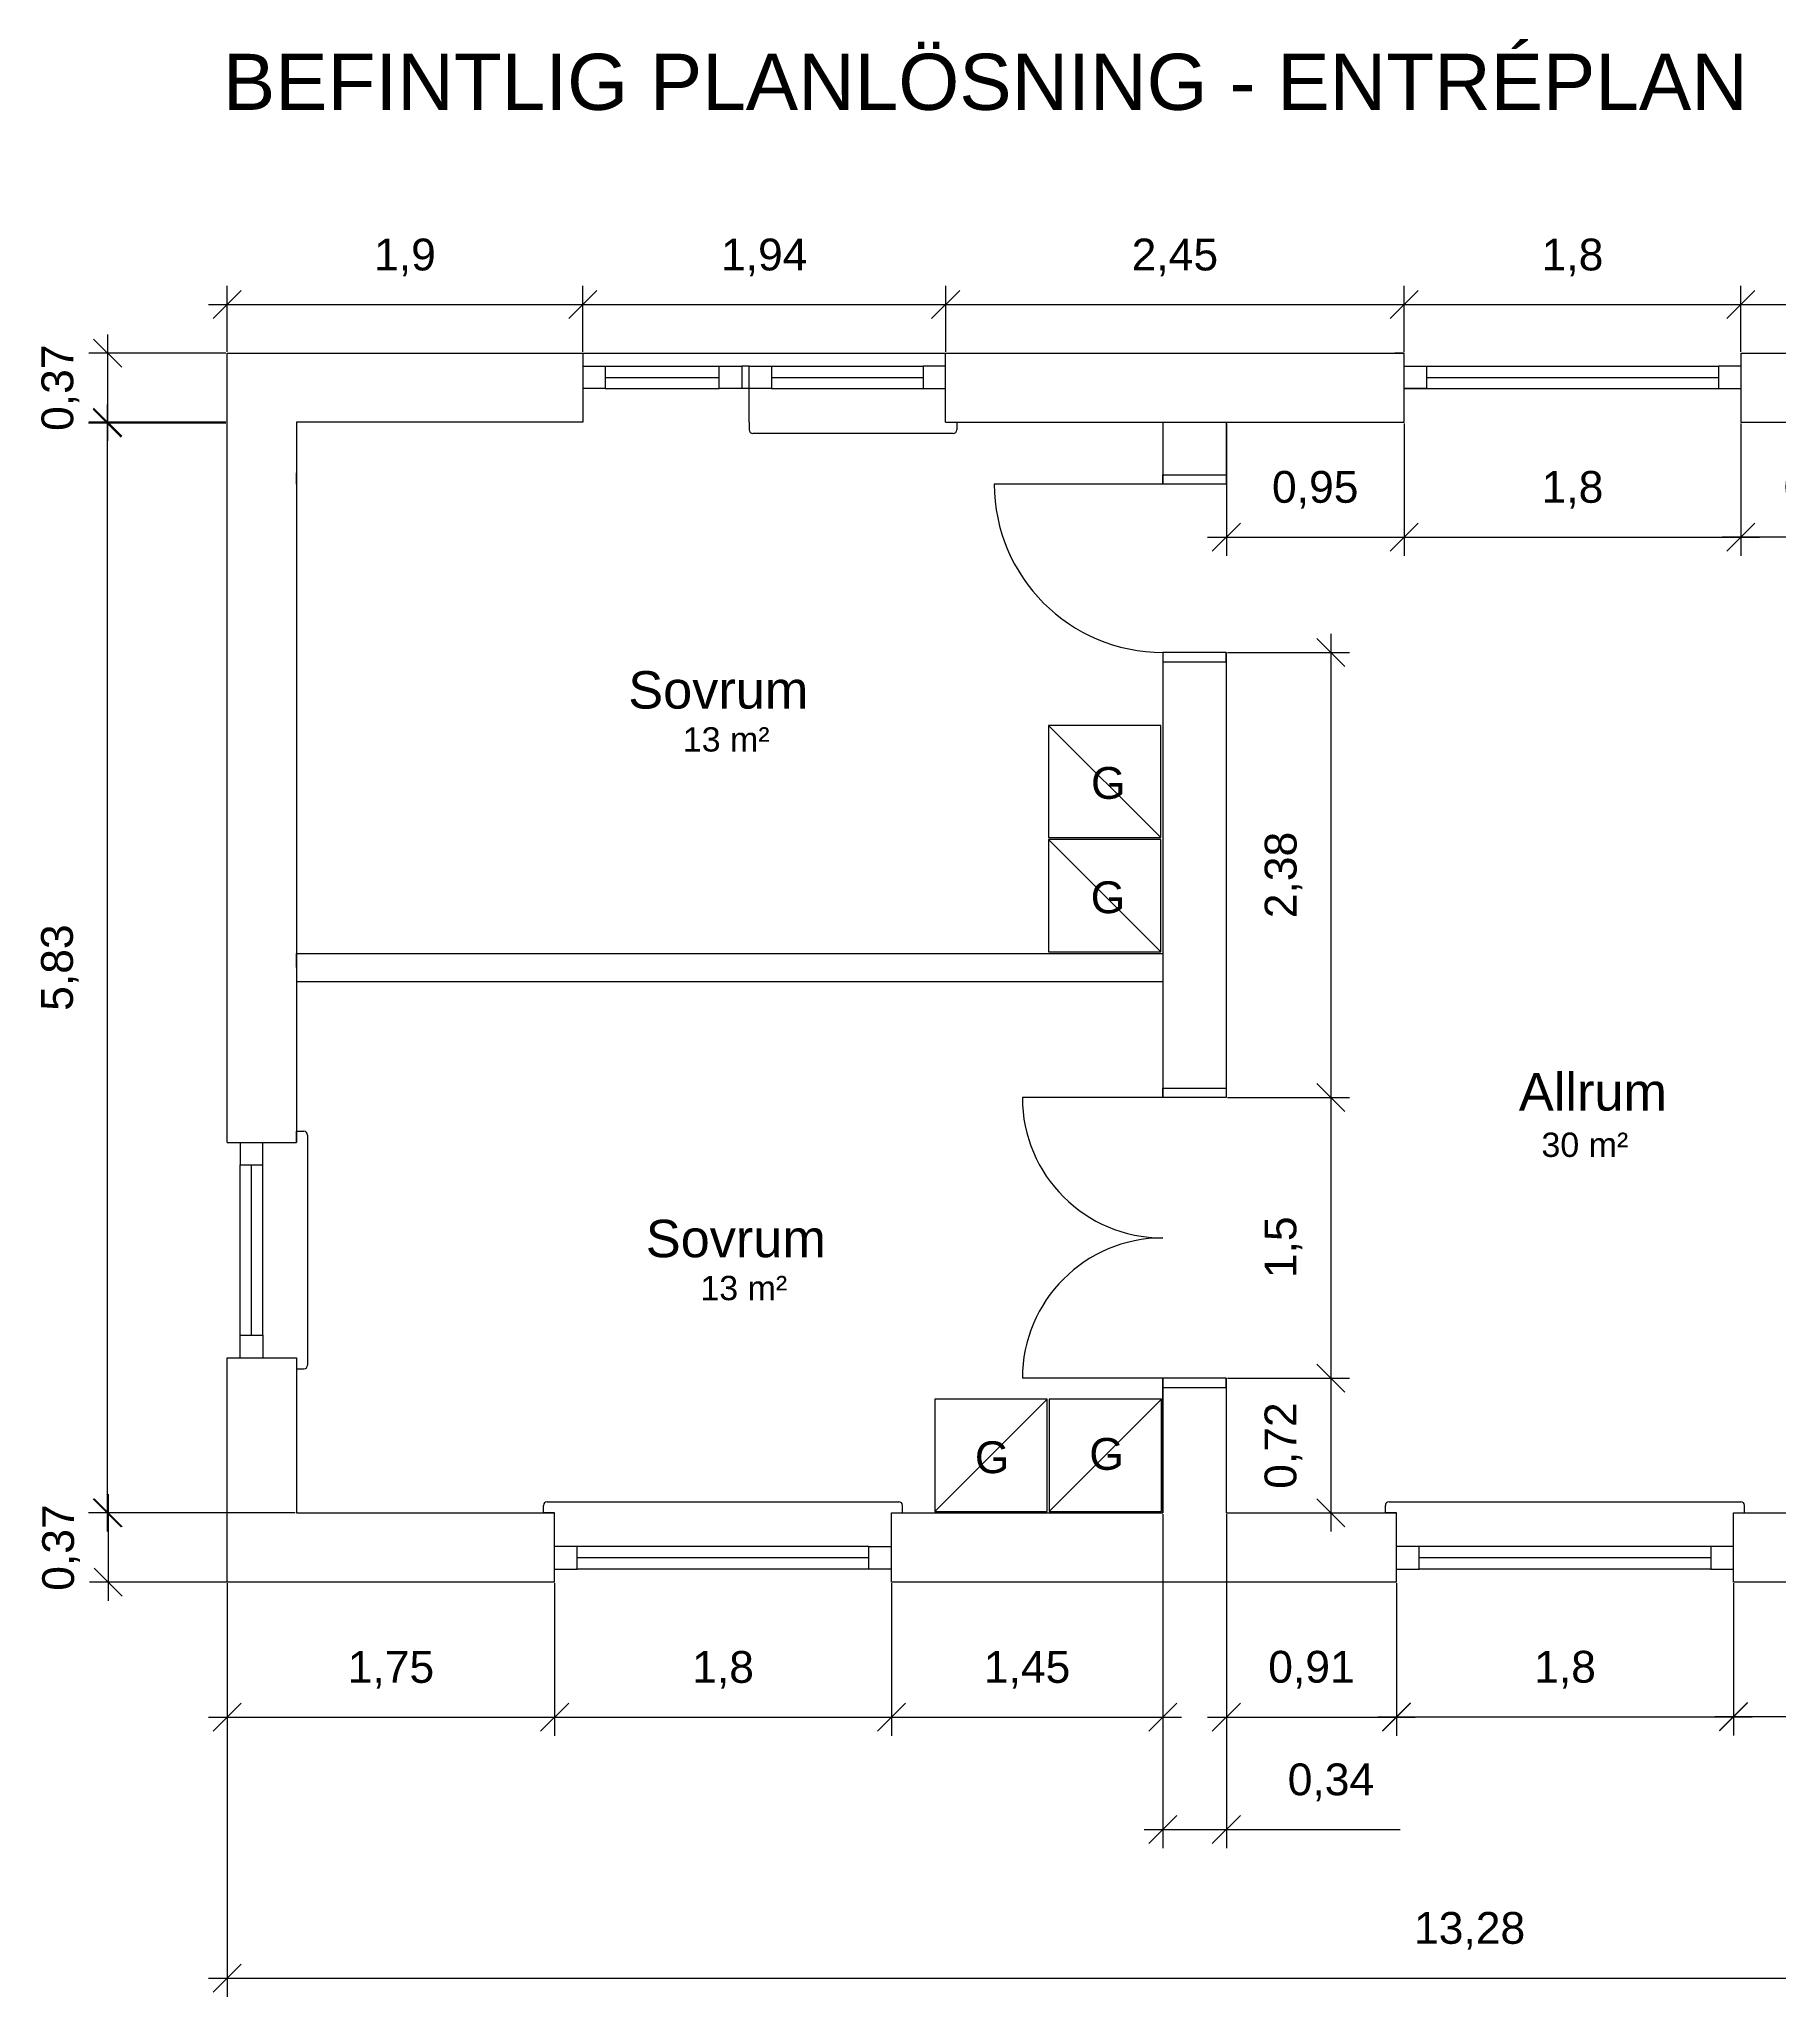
# Model space of a CAD drawing. Header units: millimetres. Extents: x -50011 to 90899, y -58634 to 31880.
# Drawn here: x 74276 to 83579, y 13750 to 24215 of the extents above; entities that cross this region are included whole.
import ezdxf

# ---------------------------------------------------------------- set-up
doc = ezdxf.new("R2010")
doc.units = ezdxf.units.MM
doc.layers.get('0').update_dxf_attribs({"color": 1})
for name, color, linetype in [('Angivelser', 7, 'Continuous'), ('Grundritningar', 1, 'Continuous'), ('Mått', 4, 'Continuous'), ('Rumsangivelser', 7, 'Continuous')]:
    doc.layers.add(name, color=color, linetype=linetype)
doc.styles.get("Standard").update_dxf_attribs({"font": 'Arial.ttf', "height": 170})
doc.dimstyles.new('Egen dimension', dxfattribs={"dimscale": 10, "dimtxt": 2.5, "dimasz": 15, "dimexe": 10, "dimexo": 0.625, "dimgap": 15, "dimtad": 1, "dimlfac": 0.001, "dimtxsty": 'Standard', "dimblk": 'OBLIQUE', "dimblk1": 'OBLIQUE', "dimblk2": 'OBLIQUE', "dimcen": 20, "dimdle": 10, "dimadec": 0, "dimazin": 0, "dimtfac": 1, "dimtmove": 0, "dimatfit": 3, "dimldrblk": 'OPEN90', "dimfxl": 1, "dimarcsym": 0})
doc.dimstyles.new('ISO-25', dxfattribs={"dimscale": 10, "dimtxt": 2.5, "dimasz": 15, "dimexe": 10, "dimexo": 0.625, "dimgap": 15, "dimtad": 1, "dimlfac": 0.001, "dimtxsty": 'Standard', "dimblk": 'OBLIQUE', "dimblk1": 'OBLIQUE', "dimblk2": 'OBLIQUE', "dimcen": 20, "dimdle": 10, "dimadec": 0, "dimazin": 0, "dimtfac": 1, "dimtmove": 0, "dimatfit": 3, "dimldrblk": 'OPEN90', "dimfxl": 1, "dimarcsym": 0})

# ---------------------------------------------------------------- blocks, each defined once
blk = doc.blocks.new('_Oblique')
at = {"color": 0, "linetype": 'ByBlock', "lineweight": -2}
blk.add_line((-0.5, -0.5), (0.5, 0.5), dxfattribs=at)
blk = doc.blocks.new('*D63')
at = {"layer": 'Defpoints', "color": 0, "transparency": 16777216}
for p in [(75281, 22162), (74640, 16337), (75651, 16337)]:
    blk.add_point(p, dxfattribs=at)
at = {"layer": 'Mått', "color": 0, "lineweight": -2, "transparency": 16777216}
for p, q in [((74640, 22262), (74640, 16237)), ((75274, 22162), (74540, 22162)), ((75644, 16337), (74540, 16337))]:
    blk.add_line(p, q, dxfattribs=at)
at = {"layer": 'Mått', "color": 0, "lineweight": -2, "transparency": 16777216, "xscale": 150, "yscale": 150, "zscale": 150}
for p, rotation in [((74640, 22162), 90), ((74640, 16337), 270)]:
    blk.add_blockref('_Oblique', p, dxfattribs=dict(at, rotation=rotation))
at = {"layer": 'Mått', "color": 0, "transparency": 16777216, "insert": (74387, 19252), "char_height": 170, "attachment_point": 5, "rotation": 90}
blk.add_mtext('5,83', dxfattribs=at)
blk = doc.blocks.new('_Open90')
at = {"color": 0, "linetype": 'ByBlock', "lineweight": -2}
for p, q in [((0, 0), (-1, 0)), ((-0.5, 0.5), (0, 0)), ((0, 0), (-0.5, -0.5))]:
    blk.add_line(p, q, dxfattribs=at)
blk = doc.blocks.new('*D64')
at = {"layer": 'Defpoints', "color": 0, "transparency": 16777216}
for p in [(75281, 22537), (74642, 22167), (75281, 22167)]:
    blk.add_point(p, dxfattribs=at)
at = {"layer": 'Mått', "color": 0, "lineweight": -2, "transparency": 16777216}
for p, q in [((74642, 22637), (74642, 22067)), ((75274, 22537), (74542, 22537)), ((75274, 22167), (74542, 22167))]:
    blk.add_line(p, q, dxfattribs=at)
at = {"layer": 'Mått', "color": 0, "lineweight": -2, "transparency": 16777216, "xscale": 150, "yscale": 150, "zscale": 150}
for p, rotation in [((74642, 22537), 90), ((74642, 22167), 270)]:
    blk.add_blockref('_Oblique', p, dxfattribs=dict(at, rotation=rotation))
at = {"layer": 'Mått', "color": 0, "transparency": 16777216, "insert": (74389, 22352), "char_height": 170, "attachment_point": 5, "rotation": 90}
blk.add_mtext('0,37', dxfattribs=at)
blk = doc.blocks.new('*D65')
at = {"layer": 'Defpoints', "color": 0, "transparency": 16777216}
for p in [(75651, 16337), (74645, 15967), (77031, 15967)]:
    blk.add_point(p, dxfattribs=at)
at = {"layer": 'Mått', "color": 0, "lineweight": -2, "transparency": 16777216}
for p, q in [((74645, 16437), (74645, 15867)), ((75644, 16337), (74545, 16337)), ((77024, 15967), (74545, 15967))]:
    blk.add_line(p, q, dxfattribs=at)
at = {"layer": 'Mått', "color": 0, "lineweight": -2, "transparency": 16777216, "xscale": 150, "yscale": 150, "zscale": 150}
for p, rotation in [((74645, 16337), 90), ((74645, 15967), 270)]:
    blk.add_blockref('_Oblique', p, dxfattribs=dict(at, rotation=rotation))
at = {"layer": 'Mått', "color": 0, "transparency": 16777216, "insert": (74393, 16152), "char_height": 170, "attachment_point": 5, "rotation": 90}
blk.add_mtext('0,37', dxfattribs=at)
blk = doc.blocks.new('*D66')
at = {"layer": 'Defpoints', "color": 0, "transparency": 16777216}
for p in [(75281, 15967), (88561, 15967), (88561, 13850)]:
    blk.add_point(p, dxfattribs=at)
at = {"layer": 'Mått', "color": 0, "lineweight": -2, "transparency": 16777216}
for p, q in [((75281, 15961), (75281, 13750)), ((88561, 15961), (88561, 13750)), ((75181, 13850), (88661, 13850))]:
    blk.add_line(p, q, dxfattribs=at)
at = {"layer": 'Mått', "color": 0, "lineweight": -2, "transparency": 16777216, "xscale": 150, "yscale": 150, "zscale": 150, "rotation": 180}
blk.add_blockref('_Oblique', (75281, 13850), dxfattribs=at)
at = {"layer": 'Mått', "color": 0, "lineweight": -2, "transparency": 16777216, "xscale": 150, "yscale": 150, "zscale": 150}
blk.add_blockref('_Oblique', (88561, 13850), dxfattribs=at)
at = {"layer": 'Mått', "color": 0, "transparency": 16777216, "insert": (81921, 14103), "char_height": 170, "attachment_point": 5}
blk.add_mtext('13,28', dxfattribs=at)
blk = doc.blocks.new('*D69')
at = {"layer": 'Defpoints', "color": 0, "transparency": 16777216}
for p in [(80621, 22167), (81571, 22167), (81571, 21553)]:
    blk.add_point(p, dxfattribs=at)
at = {"layer": 'Mått', "color": 0, "lineweight": -2, "transparency": 16777216}
for p, q in [((80621, 22161), (80621, 21453)), ((81571, 22161), (81571, 21453)), ((80521, 21553), (81671, 21553))]:
    blk.add_line(p, q, dxfattribs=at)
at = {"layer": 'Mått', "color": 0, "lineweight": -2, "transparency": 16777216, "xscale": 150, "yscale": 150, "zscale": 150, "rotation": 180}
blk.add_blockref('_Oblique', (80621, 21553), dxfattribs=at)
at = {"layer": 'Mått', "color": 0, "lineweight": -2, "transparency": 16777216, "xscale": 150, "yscale": 150, "zscale": 150}
blk.add_blockref('_Oblique', (81571, 21553), dxfattribs=at)
at = {"layer": 'Mått', "color": 0, "transparency": 16777216, "insert": (81096, 21806), "char_height": 170, "attachment_point": 5}
blk.add_mtext('0,95', dxfattribs=at)
blk = doc.blocks.new('*D70')
at = {"layer": 'Defpoints', "color": 0, "transparency": 16777216}
for p in [(81571, 22167), (83371, 22167), (83371, 21553)]:
    blk.add_point(p, dxfattribs=at)
at = {"layer": 'Mått', "color": 0, "lineweight": -2, "transparency": 16777216}
for p, q in [((81571, 22161), (81571, 21453)), ((83371, 22161), (83371, 21453)), ((81471, 21553), (83471, 21553))]:
    blk.add_line(p, q, dxfattribs=at)
at = {"layer": 'Mått', "color": 0, "lineweight": -2, "transparency": 16777216, "xscale": 150, "yscale": 150, "zscale": 150, "rotation": 180}
blk.add_blockref('_Oblique', (81571, 21553), dxfattribs=at)
at = {"layer": 'Mått', "color": 0, "lineweight": -2, "transparency": 16777216, "xscale": 150, "yscale": 150, "zscale": 150}
blk.add_blockref('_Oblique', (83371, 21553), dxfattribs=at)
at = {"layer": 'Mått', "color": 0, "transparency": 16777216, "insert": (82471, 21806), "char_height": 170, "attachment_point": 5}
blk.add_mtext('1,8', dxfattribs=at)
blk = doc.blocks.new('*D71')
at = {"layer": 'Defpoints', "color": 0, "transparency": 16777216}
for p in [(83371, 22162), (84291, 22167), (83371, 21553)]:
    blk.add_point(p, dxfattribs=at)
at = {"layer": 'Mått', "color": 0, "lineweight": -2, "transparency": 16777216}
for p, q in [((83371, 22156), (83371, 21453)), ((84291, 22161), (84291, 21453)), ((84391, 21553), (83271, 21553))]:
    blk.add_line(p, q, dxfattribs=at)
at = {"layer": 'Mått', "color": 0, "lineweight": -2, "transparency": 16777216, "xscale": 150, "yscale": 150, "zscale": 150, "rotation": 180}
blk.add_blockref('_Oblique', (83371, 21553), dxfattribs=at)
at = {"layer": 'Mått', "color": 0, "lineweight": -2, "transparency": 16777216, "xscale": 150, "yscale": 150, "zscale": 150}
blk.add_blockref('_Oblique', (84291, 21553), dxfattribs=at)
at = {"layer": 'Mått', "color": 0, "transparency": 16777216, "insert": (83831, 21806), "char_height": 170, "attachment_point": 5}
blk.add_mtext('0,92', dxfattribs=at)
blk = doc.blocks.new('*D73')
at = {"layer": 'Defpoints', "color": 0, "transparency": 16777216}
for p in [(80621, 20937), (80621, 18557), (81180, 18557)]:
    blk.add_point(p, dxfattribs=at)
at = {"layer": 'Mått', "color": 0, "lineweight": -2, "transparency": 16777216}
for p, q in [((81180, 21037), (81180, 18457)), ((80627, 20937), (81280, 20937)), ((80627, 18557), (81280, 18557))]:
    blk.add_line(p, q, dxfattribs=at)
at = {"layer": 'Mått', "color": 0, "lineweight": -2, "transparency": 16777216, "xscale": 150, "yscale": 150, "zscale": 150}
for p, rotation in [((81180, 20937), 90), ((81180, 18557), 270)]:
    blk.add_blockref('_Oblique', p, dxfattribs=dict(at, rotation=rotation))
at = {"layer": 'Mått', "color": 0, "transparency": 16777216, "insert": (80927, 19747), "char_height": 170, "attachment_point": 5, "rotation": 90}
blk.add_mtext('2,38', dxfattribs=at)
blk = doc.blocks.new('*D74')
at = {"layer": 'Defpoints', "color": 0, "transparency": 16777216}
for p in [(80621, 18557), (80621, 17057), (81179, 17057)]:
    blk.add_point(p, dxfattribs=at)
at = {"layer": 'Mått', "color": 0, "lineweight": -2, "transparency": 16777216}
for p, q in [((81179, 18657), (81179, 16957)), ((80627, 18557), (81279, 18557)), ((80627, 17057), (81279, 17057))]:
    blk.add_line(p, q, dxfattribs=at)
at = {"layer": 'Mått', "color": 0, "lineweight": -2, "transparency": 16777216, "xscale": 150, "yscale": 150, "zscale": 150}
for p, rotation in [((81179, 18557), 90), ((81179, 17057), 270)]:
    blk.add_blockref('_Oblique', p, dxfattribs=dict(at, rotation=rotation))
at = {"layer": 'Mått', "color": 0, "transparency": 16777216, "insert": (80926, 17757), "char_height": 170, "attachment_point": 5, "rotation": 90}
blk.add_mtext('1,5', dxfattribs=at)
blk = doc.blocks.new('*D75')
at = {"layer": 'Defpoints', "color": 0, "transparency": 16777216}
for p in [(80621, 17057), (80621, 16337), (81179, 16337)]:
    blk.add_point(p, dxfattribs=at)
at = {"layer": 'Mått', "color": 0, "lineweight": -2, "transparency": 16777216}
for p, q in [((81179, 17157), (81179, 16237)), ((80627, 17057), (81279, 17057)), ((80627, 16337), (81279, 16337))]:
    blk.add_line(p, q, dxfattribs=at)
at = {"layer": 'Mått', "color": 0, "lineweight": -2, "transparency": 16777216, "xscale": 150, "yscale": 150, "zscale": 150}
for p, rotation in [((81179, 17057), 90), ((81179, 16337), 270)]:
    blk.add_blockref('_Oblique', p, dxfattribs=dict(at, rotation=rotation))
at = {"layer": 'Mått', "color": 0, "transparency": 16777216, "insert": (80926, 16697), "char_height": 170, "attachment_point": 5, "rotation": 90}
blk.add_mtext('0,72', dxfattribs=at)
blk = doc.blocks.new('*D94')
at = {"layer": 'Defpoints', "color": 0, "transparency": 16777216}
for p in [(75281, 15967), (77031, 15967), (77031, 15246)]:
    blk.add_point(p, dxfattribs=at)
at = {"layer": 'Mått', "color": 0, "lineweight": -2, "transparency": 16777216}
for p, q in [((75281, 15961), (75281, 15146)), ((77031, 15961), (77031, 15146)), ((75181, 15246), (77131, 15246))]:
    blk.add_line(p, q, dxfattribs=at)
at = {"layer": 'Mått', "color": 0, "lineweight": -2, "transparency": 16777216, "xscale": 150, "yscale": 150, "zscale": 150, "rotation": 180}
blk.add_blockref('_Oblique', (75281, 15246), dxfattribs=at)
at = {"layer": 'Mått', "color": 0, "lineweight": -2, "transparency": 16777216, "xscale": 150, "yscale": 150, "zscale": 150}
blk.add_blockref('_Oblique', (77031, 15246), dxfattribs=at)
at = {"layer": 'Mått', "color": 0, "transparency": 16777216, "insert": (76156, 15498), "char_height": 170, "attachment_point": 5}
blk.add_mtext('1,75', dxfattribs=at)
blk = doc.blocks.new('*D95')
at = {"layer": 'Defpoints', "color": 0, "transparency": 16777216}
for p in [(77031, 15967), (78831, 15967), (78831, 15246)]:
    blk.add_point(p, dxfattribs=at)
at = {"layer": 'Mått', "color": 0, "lineweight": -2, "transparency": 16777216}
for p, q in [((77031, 15961), (77031, 15146)), ((78831, 15961), (78831, 15146)), ((76931, 15246), (78931, 15246))]:
    blk.add_line(p, q, dxfattribs=at)
at = {"layer": 'Mått', "color": 0, "lineweight": -2, "transparency": 16777216, "xscale": 150, "yscale": 150, "zscale": 150, "rotation": 180}
blk.add_blockref('_Oblique', (77031, 15246), dxfattribs=at)
at = {"layer": 'Mått', "color": 0, "lineweight": -2, "transparency": 16777216, "xscale": 150, "yscale": 150, "zscale": 150}
blk.add_blockref('_Oblique', (78831, 15246), dxfattribs=at)
at = {"layer": 'Mått', "color": 0, "transparency": 16777216, "insert": (77931, 15498), "char_height": 170, "attachment_point": 5}
blk.add_mtext('1,8', dxfattribs=at)
blk = doc.blocks.new('*D96')
at = {"layer": 'Defpoints', "color": 0, "transparency": 16777216}
for p in [(80281, 16337), (78831, 15967), (80281, 15246)]:
    blk.add_point(p, dxfattribs=at)
at = {"layer": 'Mått', "color": 0, "lineweight": -2, "transparency": 16777216}
for p, q in [((80281, 16331), (80281, 15146)), ((78831, 15961), (78831, 15146)), ((78731, 15246), (80381, 15246))]:
    blk.add_line(p, q, dxfattribs=at)
at = {"layer": 'Mått', "color": 0, "lineweight": -2, "transparency": 16777216, "xscale": 150, "yscale": 150, "zscale": 150, "rotation": 180}
blk.add_blockref('_Oblique', (78831, 15246), dxfattribs=at)
at = {"layer": 'Mått', "color": 0, "lineweight": -2, "transparency": 16777216, "xscale": 150, "yscale": 150, "zscale": 150}
blk.add_blockref('_Oblique', (80281, 15246), dxfattribs=at)
at = {"layer": 'Mått', "color": 0, "transparency": 16777216, "insert": (79556, 15498), "char_height": 170, "attachment_point": 5}
blk.add_mtext('1,45', dxfattribs=at)
blk = doc.blocks.new('*D97')
at = {"layer": 'Defpoints', "color": 0, "transparency": 16777216}
for p in [(81531, 15967), (83331, 15967), (83331, 15247)]:
    blk.add_point(p, dxfattribs=at)
at = {"layer": 'Mått', "color": 0, "lineweight": -2, "transparency": 16777216}
for p, q in [((81531, 15961), (81531, 15147)), ((83331, 15961), (83331, 15147)), ((81431, 15247), (83431, 15247))]:
    blk.add_line(p, q, dxfattribs=at)
at = {"layer": 'Mått', "color": 0, "lineweight": -2, "transparency": 16777216, "xscale": 150, "yscale": 150, "zscale": 150, "rotation": 180}
blk.add_blockref('_Oblique', (81531, 15247), dxfattribs=at)
at = {"layer": 'Mått', "color": 0, "lineweight": -2, "transparency": 16777216, "xscale": 150, "yscale": 150, "zscale": 150}
blk.add_blockref('_Oblique', (83331, 15247), dxfattribs=at)
at = {"layer": 'Mått', "color": 0, "transparency": 16777216, "insert": (82431, 15499), "char_height": 170, "attachment_point": 5}
blk.add_mtext('1,8', dxfattribs=at)
blk = doc.blocks.new('*D98')
at = {"layer": 'Defpoints', "color": 0, "transparency": 16777216}
for p in [(83331, 15967), (85281, 15967), (85281, 15249)]:
    blk.add_point(p, dxfattribs=at)
at = {"layer": 'Mått', "color": 0, "lineweight": -2, "transparency": 16777216}
for p, q in [((83331, 15961), (83331, 15149)), ((85281, 15961), (85281, 15149)), ((83231, 15249), (85381, 15249))]:
    blk.add_line(p, q, dxfattribs=at)
at = {"layer": 'Mått', "color": 0, "lineweight": -2, "transparency": 16777216, "xscale": 150, "yscale": 150, "zscale": 150, "rotation": 180}
blk.add_blockref('_Oblique', (83331, 15249), dxfattribs=at)
at = {"layer": 'Mått', "color": 0, "lineweight": -2, "transparency": 16777216, "xscale": 150, "yscale": 150, "zscale": 150}
blk.add_blockref('_Oblique', (85281, 15249), dxfattribs=at)
at = {"layer": 'Mått', "color": 0, "transparency": 16777216, "insert": (84306, 15502), "char_height": 170, "attachment_point": 5}
blk.add_mtext('1,95', dxfattribs=at)
blk = doc.blocks.new('*D101')
at = {"layer": 'Defpoints', "color": 0, "transparency": 16777216}
for p in [(80281, 16337), (80621, 16337), (80621, 14645)]:
    blk.add_point(p, dxfattribs=at)
at = {"layer": 'Mått', "color": 0, "lineweight": -2, "transparency": 16777216}
for p, q in [((80281, 16331), (80281, 14545)), ((80621, 16331), (80621, 14545)), ((80181, 14645), (80621, 14645)), ((80621, 14645), (81550, 14645))]:
    blk.add_line(p, q, dxfattribs=at)
at = {"layer": 'Mått', "color": 0, "lineweight": -2, "transparency": 16777216, "xscale": 150, "yscale": 150, "zscale": 150, "rotation": 180}
blk.add_blockref('_Oblique', (80281, 14645), dxfattribs=at)
at = {"layer": 'Mått', "color": 0, "lineweight": -2, "transparency": 16777216, "xscale": 150, "yscale": 150, "zscale": 150}
blk.add_blockref('_Oblique', (80621, 14645), dxfattribs=at)
at = {"layer": 'Mått', "color": 0, "transparency": 16777216, "insert": (81180, 14897), "char_height": 170, "attachment_point": 5}
blk.add_mtext('0,34', dxfattribs=at)
blk = doc.blocks.new('*D102')
at = {"layer": 'Defpoints', "color": 0, "transparency": 16777216}
for p in [(80621, 15967), (81531, 15967), (81531, 15246)]:
    blk.add_point(p, dxfattribs=at)
at = {"layer": 'Mått', "color": 0, "lineweight": -2, "transparency": 16777216}
for p, q in [((80621, 15961), (80621, 15146)), ((81531, 15961), (81531, 15146)), ((80521, 15246), (81631, 15246))]:
    blk.add_line(p, q, dxfattribs=at)
at = {"layer": 'Mått', "color": 0, "lineweight": -2, "transparency": 16777216, "xscale": 150, "yscale": 150, "zscale": 150, "rotation": 180}
blk.add_blockref('_Oblique', (80621, 15246), dxfattribs=at)
at = {"layer": 'Mått', "color": 0, "lineweight": -2, "transparency": 16777216, "xscale": 150, "yscale": 150, "zscale": 150}
blk.add_blockref('_Oblique', (81531, 15246), dxfattribs=at)
at = {"layer": 'Mått', "color": 0, "transparency": 16777216, "insert": (81076, 15499), "char_height": 170, "attachment_point": 5}
blk.add_mtext('0,91', dxfattribs=at)
blk = doc.blocks.new('*D110')
at = {"layer": 'Defpoints', "color": 0, "transparency": 16777216}
for p in [(77181, 22796), (75281, 22537), (77181, 22537)]:
    blk.add_point(p, dxfattribs=at)
at = {"layer": 'Mått', "color": 0, "lineweight": -2, "transparency": 16777216}
for p, q in [((75281, 22543), (75281, 22896)), ((77181, 22543), (77181, 22896)), ((75181, 22796), (77281, 22796))]:
    blk.add_line(p, q, dxfattribs=at)
at = {"layer": 'Mått', "color": 0, "lineweight": -2, "transparency": 16777216, "xscale": 150, "yscale": 150, "zscale": 150, "rotation": 180}
blk.add_blockref('_Oblique', (75281, 22796), dxfattribs=at)
at = {"layer": 'Mått', "color": 0, "lineweight": -2, "transparency": 16777216, "xscale": 150, "yscale": 150, "zscale": 150}
blk.add_blockref('_Oblique', (77181, 22796), dxfattribs=at)
at = {"layer": 'Mått', "color": 0, "transparency": 16777216, "insert": (76231, 23048), "char_height": 170, "attachment_point": 5}
blk.add_mtext('1,9', dxfattribs=at)
blk = doc.blocks.new('*D111')
at = {"layer": 'Defpoints', "color": 0, "transparency": 16777216}
for p in [(79121, 22796), (77181, 22537), (79121, 22537)]:
    blk.add_point(p, dxfattribs=at)
at = {"layer": 'Mått', "color": 0, "lineweight": -2, "transparency": 16777216}
for p, q in [((77181, 22543), (77181, 22896)), ((79121, 22543), (79121, 22896)), ((77081, 22796), (79221, 22796))]:
    blk.add_line(p, q, dxfattribs=at)
at = {"layer": 'Mått', "color": 0, "lineweight": -2, "transparency": 16777216, "xscale": 150, "yscale": 150, "zscale": 150, "rotation": 180}
blk.add_blockref('_Oblique', (77181, 22796), dxfattribs=at)
at = {"layer": 'Mått', "color": 0, "lineweight": -2, "transparency": 16777216, "xscale": 150, "yscale": 150, "zscale": 150}
blk.add_blockref('_Oblique', (79121, 22796), dxfattribs=at)
at = {"layer": 'Mått', "color": 0, "transparency": 16777216, "insert": (78151, 23048), "char_height": 170, "attachment_point": 5}
blk.add_mtext('1,94', dxfattribs=at)
blk = doc.blocks.new('*D112')
at = {"layer": 'Defpoints', "color": 0, "transparency": 16777216}
for p in [(81571, 22796), (79121, 22537), (81571, 22537)]:
    blk.add_point(p, dxfattribs=at)
at = {"layer": 'Mått', "color": 0, "lineweight": -2, "transparency": 16777216}
for p, q in [((79121, 22543), (79121, 22896)), ((81571, 22543), (81571, 22896)), ((79021, 22796), (81671, 22796))]:
    blk.add_line(p, q, dxfattribs=at)
at = {"layer": 'Mått', "color": 0, "lineweight": -2, "transparency": 16777216, "xscale": 150, "yscale": 150, "zscale": 150, "rotation": 180}
blk.add_blockref('_Oblique', (79121, 22796), dxfattribs=at)
at = {"layer": 'Mått', "color": 0, "lineweight": -2, "transparency": 16777216, "xscale": 150, "yscale": 150, "zscale": 150}
blk.add_blockref('_Oblique', (81571, 22796), dxfattribs=at)
at = {"layer": 'Mått', "color": 0, "transparency": 16777216, "insert": (80346, 23048), "char_height": 170, "attachment_point": 5}
blk.add_mtext('2,45', dxfattribs=at)
blk = doc.blocks.new('*D113')
at = {"layer": 'Defpoints', "color": 0, "transparency": 16777216}
for p in [(83371, 22796), (81571, 22537), (83371, 22537)]:
    blk.add_point(p, dxfattribs=at)
at = {"layer": 'Mått', "color": 0, "lineweight": -2, "transparency": 16777216}
for p, q in [((81571, 22543), (81571, 22896)), ((83371, 22543), (83371, 22896)), ((81471, 22796), (83471, 22796))]:
    blk.add_line(p, q, dxfattribs=at)
at = {"layer": 'Mått', "color": 0, "lineweight": -2, "transparency": 16777216, "xscale": 150, "yscale": 150, "zscale": 150, "rotation": 180}
blk.add_blockref('_Oblique', (81571, 22796), dxfattribs=at)
at = {"layer": 'Mått', "color": 0, "lineweight": -2, "transparency": 16777216, "xscale": 150, "yscale": 150, "zscale": 150}
blk.add_blockref('_Oblique', (83371, 22796), dxfattribs=at)
at = {"layer": 'Mått', "color": 0, "transparency": 16777216, "insert": (82471, 23048), "char_height": 170, "attachment_point": 5}
blk.add_mtext('1,8', dxfattribs=at)
blk = doc.blocks.new('*D114')
at = {"layer": 'Defpoints', "color": 0, "transparency": 16777216}
for p in [(84831, 22796), (83371, 22537), (84831, 22537)]:
    blk.add_point(p, dxfattribs=at)
at = {"layer": 'Mått', "color": 0, "lineweight": -2, "transparency": 16777216}
for p, q in [((83371, 22543), (83371, 22896)), ((84831, 22543), (84831, 22896)), ((83271, 22796), (84931, 22796))]:
    blk.add_line(p, q, dxfattribs=at)
at = {"layer": 'Mått', "color": 0, "lineweight": -2, "transparency": 16777216, "xscale": 150, "yscale": 150, "zscale": 150, "rotation": 180}
blk.add_blockref('_Oblique', (83371, 22796), dxfattribs=at)
at = {"layer": 'Mått', "color": 0, "lineweight": -2, "transparency": 16777216, "xscale": 150, "yscale": 150, "zscale": 150}
blk.add_blockref('_Oblique', (84831, 22796), dxfattribs=at)
at = {"layer": 'Mått', "color": 0, "transparency": 16777216, "insert": (84101, 23048), "char_height": 170, "attachment_point": 5}
blk.add_mtext('1,46', dxfattribs=at)

msp = doc.modelspace()

# ---------------------------------------------------------------- linework, layer by layer
at = {"layer": 'Grundritningar'}
for p, q in [((77180.736, 22536.968), (77180.736, 22166.968)), ((79120.736, 22166.968), (79120.736, 22536.968)), ((81570.736, 22536.968), (81520.736, 22536.968)), ((81570.736, 22166.968), (81570.736, 22536.968)), ((83370.736, 22536.968), (83370.736, 22166.968)), ((83370.736, 22536.968), (84830.736, 22536.968)), ((77180.736, 22466.968), (77300.736, 22466.968)), ((77300.736, 22466.968), (77300.736, 22346.968)), ((77300.736, 22466.968), (77910.736, 22466.968)), ((77300.736, 22406.968), (77910.736, 22406.968)), ((77910.736, 22346.968), (77910.736, 22466.968)), ((77910.736, 22466.968), (78030.736, 22466.968)), ((78030.736, 22466.968), (78030.736, 22346.968)), ((78070.736, 22466.968), (78030.736, 22466.968)), ((78070.736, 22166.968), (78070.736, 22466.968)), ((78070.736, 22466.968), (78190.736, 22466.968)), ((78190.736, 22466.968), (78190.736, 22346.968)), ((78190.736, 22466.968), (79000.736, 22466.968)), ((78190.736, 22406.968), (79000.736, 22406.968)), ((79120.736, 22466.968), (79000.736, 22466.968)), ((79000.736, 22466.968), (79000.736, 22346.968)), ((81570.736, 22466.968), (81690.736, 22466.968)), ((81690.736, 22466.968), (81690.736, 22346.968)), ((81690.736, 22466.968), (83250.736, 22466.968)), ((81690.736, 22466.968), (81690.736, 22406.968)), ((81690.736, 22406.968), (83250.736, 22406.968)), ((83370.736, 22466.968), (83250.736, 22466.968)), ((83250.736, 22466.968), (83250.736, 22346.968)), ((77300.736, 22346.968), (77180.736, 22346.968)), ((77300.736, 22346.968), (77910.736, 22346.968)), ((78030.736, 22346.968), (77910.736, 22346.968)), ((78070.736, 22346.968), (78030.736, 22346.968)), ((78190.736, 22346.968), (78070.736, 22346.968)), ((78190.736, 22346.968), (79000.736, 22346.968)), ((79000.736, 22346.968), (79120.736, 22346.968)), ((81570.736, 22346.968), (83370.736, 22346.968)), ((77180.736, 22166.968), (75650.736, 22166.968)), ((75650.736, 22166.968), (75650.736, 21836.968)), ((75650.736, 22166.968), (75650.736, 19896.968)), ((78070.736, 22166.968), (78070.736, 22126.968)), ((79160.736, 22106.968), (78090.736, 22106.968)), ((79120.736, 22166.968), (79180.736, 22166.968)), ((79180.736, 22166.968), (79180.736, 22126.968)), ((79180.736, 22166.968), (80280.736, 22166.968)), ((80280.736, 22166.968), (80280.736, 21836.968)), ((80280.736, 22166.968), (80620.736, 22166.968)), ((80280.736, 22166.968), (80280.736, 21836.968)), ((80620.736, 22166.968), (80620.736, 21836.968)), ((80620.736, 22166.968), (81570.736, 22166.968)), ((81520.736, 22166.968), (81570.736, 22166.968)), ((83370.736, 22166.968), (84290.736, 22166.968)), ((83370.736, 22166.968), (83420.736, 22166.968)), ((75650.736, 21836.968), (75650.736, 21896.968)), ((80280.736, 21836.968), (80280.736, 21886.968)), ((80280.736, 21886.968), (80620.736, 21886.968)), ((80620.736, 21886.968), (80620.736, 21836.968)), ((80280.736, 21836.968), (79380.736, 21836.968)), ((80620.736, 21836.968), (80280.736, 21836.968)), ((80280.736, 20936.968), (80280.736, 18556.968)), ((80280.736, 20936.968), (80280.736, 20886.968)), ((80620.736, 20936.968), (80280.736, 20936.968)), ((80620.736, 20936.968), (80620.736, 18556.968)), ((80620.736, 20886.968), (80620.736, 20936.968)), ((80280.736, 20886.968), (80620.736, 20886.968)), ((80270.736, 20546.968), (79670.736, 20546.968)), ((79670.736, 20546.968), (79670.736, 19946.968)), ((80270.736, 19946.968), (79670.736, 20546.968)), ((80270.736, 19946.968), (80270.736, 20546.968)), ((75650.736, 19896.968), (75650.736, 18316.968)), ((79670.736, 19946.968), (80270.736, 19946.968)), ((80270.736, 19936.968), (79670.736, 19936.968)), ((79670.736, 19936.968), (79670.736, 19336.968)), ((79670.736, 19936.968), (80270.736, 19336.968)), ((80270.736, 19336.968), (80270.736, 19936.968)), ((75650.736, 19251.968), (75650.736, 19326.968)), ((75650.736, 19326.968), (80280.736, 19326.968)), ((75650.736, 19326.968), (75650.736, 19256.968)), ((75650.736, 19286.968), (75650.736, 19251.968)), ((79670.736, 19336.968), (80270.736, 19336.968)), ((75650.736, 19251.968), (75650.736, 19176.968)), ((75650.736, 19176.968), (80280.736, 19176.968)), ((80280.736, 18556.968), (79530.736, 18556.968)), ((80280.736, 18556.968), (80280.736, 18606.968)), ((80280.736, 18606.968), (80620.736, 18606.968)), ((80620.736, 18556.968), (80280.736, 18556.968)), ((80620.736, 18606.968), (80620.736, 18556.968)), ((75280.736, 18316.968), (75650.736, 18316.968)), ((75280.736, 18316.968), (75350.736, 18316.968)), ((75350.736, 18316.968), (75350.736, 18196.968)), ((75470.736, 18196.968), (75470.736, 18316.968)), ((75650.736, 18316.968), (75650.736, 18376.968)), ((75650.736, 18376.968), (75690.736, 18376.968)), ((75710.736, 18356.968), (75710.736, 17126.968)), ((75350.736, 18196.968), (75470.736, 18196.968)), ((75350.736, 17286.968), (75350.736, 18196.968)), ((75410.736, 17286.968), (75410.736, 18196.968)), ((75470.736, 17286.968), (75470.736, 18196.968)), ((75350.736, 17166.968), (75350.736, 17286.968)), ((75350.736, 17286.968), (75470.736, 17286.968)), ((75470.736, 17286.968), (75470.736, 17166.968)), ((75280.736, 17166.968), (75650.736, 17166.968)), ((75280.736, 17166.968), (75350.736, 17166.968)), ((75650.736, 17166.968), (75650.736, 16336.968)), ((75650.736, 17166.968), (75650.736, 17106.968)), ((75650.736, 17106.968), (75690.736, 17106.968)), ((80280.736, 17056.968), (79530.736, 17056.968)), ((80280.736, 17056.968), (80280.736, 16336.968)), ((80280.736, 16336.968), (80280.736, 17056.968)), ((80280.736, 17056.968), (80280.736, 17006.968)), ((80620.736, 17056.968), (80280.736, 17056.968)), ((80280.736, 17006.968), (80620.736, 17006.968)), ((80620.736, 17056.968), (80620.736, 16336.968)), ((80620.736, 17006.968), (80620.736, 17056.968)), ((79663.585, 16944.841), (79063.585, 16944.841)), ((79063.585, 16944.841), (79063.585, 16344.841)), ((79663.585, 16944.841), (79063.585, 16344.841)), ((79663.585, 16344.841), (79663.585, 16944.841)), ((80273.585, 16944.841), (79673.585, 16944.841)), ((79673.585, 16944.841), (79673.585, 16344.841)), ((79673.585, 16344.841), (80273.585, 16944.841)), ((80273.585, 16344.841), (80273.585, 16944.841)), ((75650.736, 16336.968), (77030.736, 16336.968)), ((76970.736, 16336.968), (76970.736, 16376.968)), ((77030.736, 16336.968), (76970.736, 16336.968)), ((76990.736, 16396.968), (78870.736, 16396.968)), ((77030.736, 15966.968), (77030.736, 16336.968)), ((78830.736, 16336.968), (80280.736, 16336.968)), ((78830.736, 15966.968), (78830.736, 16336.968)), ((78830.736, 16336.968), (78890.736, 16336.968)), ((78890.736, 16336.968), (78890.736, 16376.968)), ((79063.585, 16344.841), (79663.585, 16344.841)), ((79673.585, 16344.841), (80273.585, 16344.841)), ((80620.736, 16336.968), (81530.736, 16336.968)), ((81470.736, 16336.968), (81470.736, 16376.968)), ((81530.736, 16336.968), (81470.736, 16336.968)), ((81490.736, 16396.968), (83370.736, 16396.968)), ((81530.736, 15966.968), (81530.736, 16336.968)), ((83330.736, 16336.968), (85280.736, 16336.968)), ((83330.736, 15966.968), (83330.736, 16336.968)), ((83330.736, 16336.968), (83390.736, 16336.968)), ((83390.736, 16336.968), (83390.736, 16376.968)), ((77150.736, 16156.968), (77030.736, 16156.968)), ((77150.736, 16036.968), (77150.736, 16156.968)), ((78710.736, 16156.968), (77150.736, 16156.968)), ((78710.736, 16036.968), (78710.736, 16156.968)), ((78710.736, 16156.968), (78830.736, 16156.968)), ((81650.736, 16156.968), (81530.736, 16156.968)), ((81650.736, 16036.968), (81650.736, 16156.968)), ((83210.736, 16156.968), (81650.736, 16156.968)), ((83330.736, 16156.968), (83210.736, 16156.968)), ((83210.736, 16156.968), (83210.736, 16036.968)), ((83330.736, 16036.968), (83330.736, 16156.968)), ((77030.736, 15966.968), (77030.736, 16036.968)), ((77030.736, 16036.968), (77150.736, 16036.968)), ((78710.736, 16096.968), (77150.736, 16096.968)), ((78710.736, 16036.968), (77150.736, 16036.968)), ((78830.736, 16036.968), (78710.736, 16036.968)), ((81530.736, 15966.968), (81530.736, 16036.968)), ((81530.736, 16036.968), (81650.736, 16036.968)), ((83210.736, 16096.968), (81650.736, 16096.968)), ((83210.736, 16036.968), (81650.736, 16036.968)), ((83210.736, 16036.968), (83330.736, 16036.968))]:
    msp.add_line(p, q, dxfattribs=at)
for points in [[(75280.736, 19896.968), (75280.736, 22536.968), (81570.736, 22536.968)], [(75280.736, 18316.968), (75280.736, 19896.968)], [(77030.736, 15966.968), (75280.736, 15966.968), (75280.736, 17166.968)], [(81530.736, 15966.968), (78830.736, 15966.968)], [(85280.736, 15966.968), (83330.736, 15966.968)]]:
    msp.add_lwpolyline(points, dxfattribs=at)
for centre, radius, start, end in [((78090.736, 22126.968), 20, 180, 270), ((79160.736, 22126.968), 20, 270, 0), ((80280.736, 21836.968), 900, 180, 270), ((80280.736, 18556.968), 750, 180, 270), ((75690.736, 18356.968), 20, 0, 90), ((80280.736, 17056.968), 750, 90, 180), ((75690.736, 17126.968), 20, 270, 0), ((76990.736, 16376.968), 20, 90, 180), ((78870.736, 16376.968), 20, 0, 90), ((81490.736, 16376.968), 20, 90, 180), ((83370.736, 16376.968), 20, 0, 90)]:
    msp.add_arc(centre, radius, start, end, dxfattribs=at)
at = {"layer": 'Mått'}
msp.add_line((81690.736, 22346.968), (81570.736, 22346.968), dxfattribs=at)

# ---------------------------------------------------------------- texts
at = {"layer": 'Angivelser'}
msp.add_text('BEFINTLIG PLANLÖSNING - ENTRÉPLAN', height=300, dxfattribs=at).set_placement((75258.102, 23836.882))
at = {"layer": 'Grundritningar', "char_height": 170, "attachment_point": 1}
for insert in [(79897.742, 20324.099), (79895.886, 19712.953), (79277.047, 16719.691), (79888.528, 16737.403)]:
    msp.add_mtext_dynamic_manual_height_columns('G', width=269.32488, gutter_width=850, heights=[0], dxfattribs=dict(at, insert=insert))
at = {"layer": 'Rumsangivelser'}
for s, height, p in [('Sovrum', 200, (77424.493, 20636.646)), ('13 m²', 130, (77715.763, 20407.039)), ('Allrum', 200, (82184.528, 18488.064)), ('30 m²', 130, (82305.033, 18240.053)), ('Sovrum', 200, (77518.306, 17703.866)), ('13 m²', 130, (77809.576, 17474.259))]:
    msp.add_text(s, height=height, dxfattribs=at).set_placement(p)

# ---------------------------------------------------------------- dimensions: what is measured, and where the dimension line sits
at = {"layer": 'Mått'}
for base, p1, p2, dimstyle, picture, middle in [((77180.736, 22796.052), (75280.736, 22536.968), (77180.736, 22536.968), 'Egen dimension', '*D110', (76230.736, 23048.446)), ((79120.736, 22796.052), (77180.736, 22536.968), (79120.736, 22536.968), 'Egen dimension', '*D111', (78150.736, 23048.446)), ((81570.736, 22796.052), (79120.736, 22536.968), (81570.736, 22536.968), 'Egen dimension', '*D112', (80345.736, 23048.446)), ((83370.736, 22796.052), (81570.736, 22536.968), (83370.736, 22536.968), 'Egen dimension', '*D113', (82470.736, 23048.446)), ((84830.736, 22796.052), (83370.736, 22536.968), (84830.736, 22536.968), 'Egen dimension', '*D114', (84100.736, 23048.446)), ((81570.736, 21553.351), (80620.736, 22166.968), (81570.736, 22166.968), 'ISO-25', '*D69', (81095.736, 21805.745)), ((83370.736, 21553.351), (81570.736, 22166.968), (83370.736, 22166.968), 'ISO-25', '*D70', (82470.736, 21805.745)), ((83370.736, 21553.351), (84290.736, 22166.968), (83370.736, 22161.837), 'ISO-25', '*D71', (83830.736, 21805.745)), ((80280.736, 15245.807), (78830.736, 15966.968), (80280.736, 16336.968), 'ISO-25', '*D96', (79555.736, 15498.202)), ((77030.736, 15245.807), (75280.736, 15966.968), (77030.736, 15966.968), 'ISO-25', '*D94', (76155.736, 15498.202)), ((78830.736, 15245.807), (77030.736, 15966.968), (78830.736, 15966.968), 'ISO-25', '*D95', (77930.736, 15498.202)), ((81530.736, 15246.439), (80620.736, 15966.968), (81530.736, 15966.968), 'ISO-25', '*D102', (81075.736, 15498.834)), ((83330.736, 15246.822), (81530.736, 15966.968), (83330.736, 15966.968), 'ISO-25', '*D97', (82430.736, 15499.216)), ((85280.736, 15249.123), (83330.736, 15966.968), (85280.736, 15966.968), 'ISO-25', '*D98', (84305.736, 15501.518))]:
    dim = msp.add_linear_dim(base=base, p1=p1, p2=p2, dimstyle=dimstyle, dxfattribs=at)
    dim.commit()
    dim.dimension.update_dxf_attribs({"geometry": picture, "text_midpoint": middle})
for base, p1, p2, picture, middle in [((74641.732, 22166.968), (75280.736, 22536.968), (75280.736, 22166.968), '*D64', (74641.732, 22351.968)), ((74639.826, 16336.968), (75280.736, 22162.185), (75650.736, 16336.968), '*D63', (74639.826, 19251.968)), ((81179.694, 18556.968), (80620.736, 20936.968), (80620.736, 18556.968), '*D73', (81179.694, 19746.968)), ((81178.78, 16336.968), (80620.736, 17056.968), (80620.736, 16336.968), '*D75', (81178.78, 16696.968)), ((74645.297, 15966.968), (75650.736, 16336.968), (77030.736, 15966.968), '*D65', (74645.297, 16151.968))]:
    dim = msp.add_linear_dim(base=base, p1=p1, p2=p2, angle=90, dimstyle='ISO-25', dxfattribs=at)
    dim.commit()
    dim.dimension.update_dxf_attribs({"geometry": picture, "text_midpoint": middle, "dimtype": 160})
dim = msp.add_linear_dim(base=(81178.85, 17056.968), p1=(80620.736, 18556.968), p2=(80620.736, 17056.968), angle=90, dimstyle='ISO-25', override={"dimscale": 10}, dxfattribs=at)
dim.commit()
dim.dimension.update_dxf_attribs({"geometry": '*D74', "text_midpoint": (81178.85, 17757.466), "dimtype": 160})
for base, p1, p2, picture, middle in [((80620.736, 14644.527), (80280.736, 16336.968), (80620.736, 16336.968), '*D101', (81179.944, 14644.527)), ((88560.736, 13850.263), (75280.736, 15966.968), (88560.736, 15966.968), '*D66', (81920.736, 13850.263))]:
    dim = msp.add_linear_dim(base=base, p1=p1, p2=p2, dimstyle='ISO-25', dxfattribs=at)
    dim.commit()
    dim.dimension.update_dxf_attribs({"geometry": picture, "text_midpoint": middle, "dimtype": 160})

doc.saveas('drawing.dxf')
